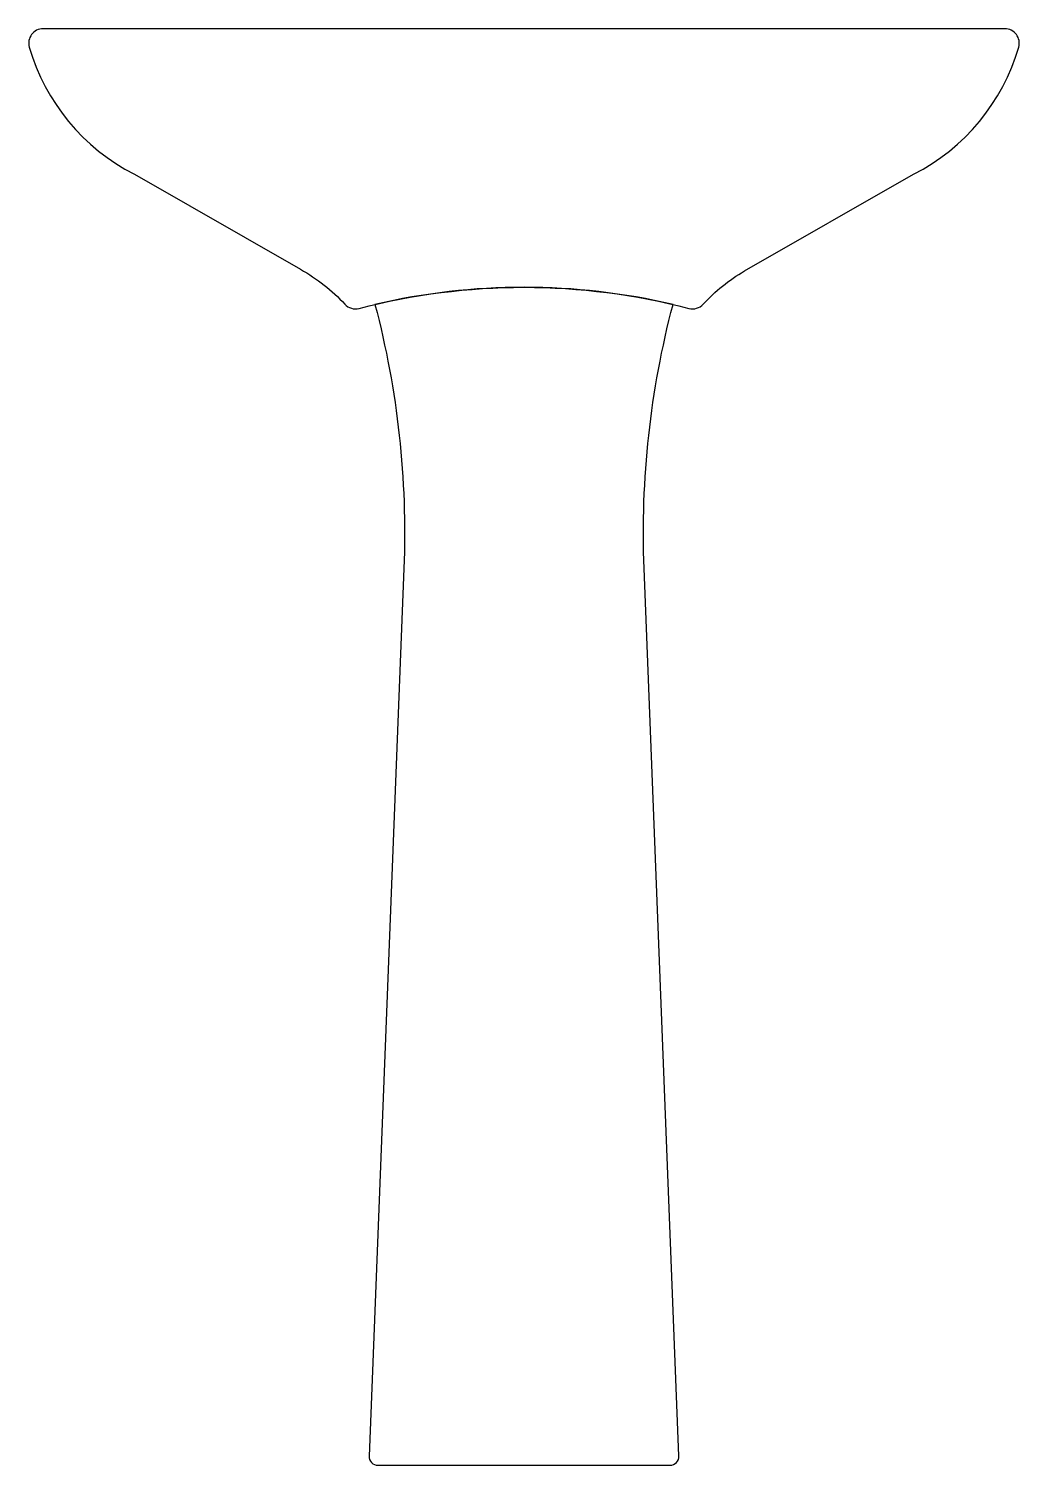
# Model space of a CAD drawing. Header units: millimetres. Extents: x 2925.634 to 2926.185, y 1611.302 to 1612.102.
import ezdxf

# ---------------------------------------------------------------- set-up
doc = ezdxf.new("R2010")
doc.units = ezdxf.units.MM

msp = doc.modelspace()

# ---------------------------------------------------------------- linework, layer by layer
for points in [[(2926.18507, 1612.09209, 0.499396), (2926.17738, 1612.10232), (2925.90954, 1612.10232), (2925.64169, 1612.10232, 0.499438), (2925.63401, 1612.09209, 0.20748), (2925.69253, 1612.02133), (2925.7851, 1611.96836, -0.079045), (2925.80977, 1611.94889, 0.276801), (2925.81766, 1611.94657, -0.127819), (2926.00141, 1611.94657, 0.276838), (2926.00931, 1611.94889, -0.074262), (2926.03233, 1611.96741), (2926.12655, 1612.02133, 0.207479)], [(2925.97642, 1611.80176, -0.07435), (2925.99254, 1611.94876, 0.115121), (2925.82654, 1611.94876, -0.07435), (2925.84265, 1611.80176), (2925.82324, 1611.30746, 0.422812), (2925.82824, 1611.30232), (2925.99084, 1611.30232, 0.42871), (2925.99583, 1611.30756)]]:
    msp.add_lwpolyline(points, format="xyb", close=True)

doc.saveas('drawing.dxf')
